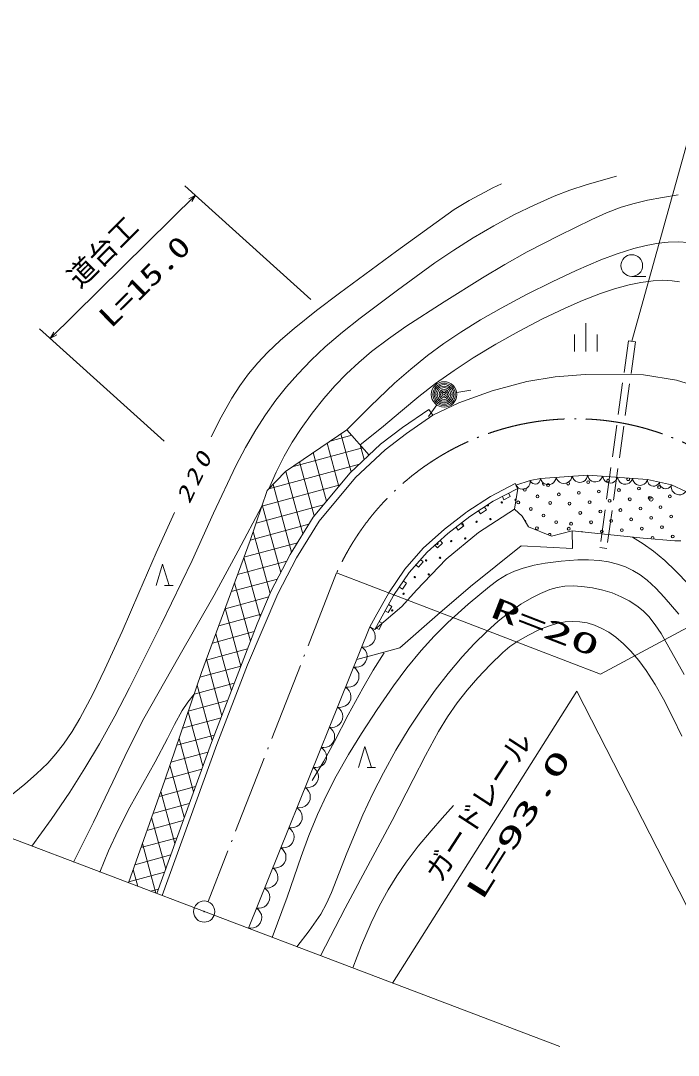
# Model space of a CAD drawing. Units: millimetres, scale not verified, with parts at other scales. Extents: x 57153 to 697153, y 5108 to 365108.
# Drawn here: x 442957 to 489230, y 244475 to 317256 of the extents above; entities that cross this region are included whole.
import ezdxf
from ezdxf.enums import TextEntityAlignment as Align

# ---------------------------------------------------------------- set-up
doc = ezdxf.new("R2010")
doc.units = ezdxf.units.MM
doc.header["$LTSCALE"] = 1000
doc.linetypes.add('USER1', pattern=[7.000001, 5.508197, -0.688525, 0.114754, -0.688525])
doc.linetypes.add('USER3', pattern=[3, 2.25, -0.75])
for name, color, linetype, lineweight in [('S-SUV', 7, 'Continuous', 13), ('S-SUV-HICN', 1, 'Continuous', 13), ('S-SUV-LWCN', 7, 'Continuous', 13), ('S-SUV-ROAD', 7, 'Continuous', 13)]:
    doc.layers.add(name, color=color, linetype=linetype, lineweight=lineweight)
doc.styles.add('ＭＳ ゴシック', font='')
doc.styles.get('ＭＳ ゴシック').set_extended_font_data('MS Gothic')

# ---------------------------------------------------------------- blocks, each defined once
blk = doc.blocks.new('BUHIN7')
at = {"color": 7, "linetype": 'Continuous', "lineweight": 13}
blk.add_lwpolyline([(-285, -706), (-101, -719), (71, -690), (282, -615), (429, -494), (549, -349), (638, -130), (652, 57), (630, 247), (530, 447), (425, 584), (285, 706)], dxfattribs=at)
blk = doc.blocks.new('BUHIN9')
at = {"color": 7, "linetype": 'Continuous', "lineweight": 13}
blk.add_lwpolyline([(-555, -40), (-504, -165), (-430, -268), (-313, -383), (-186, -440), (-52, -472), (120, -460), (247, -409), (365, -333), (464, -203), (520, -91), (555, 40)], dxfattribs=at)
blk = doc.blocks.new('BUHIN10')
at = {"color": 7, "linetype": 'Continuous', "lineweight": 13}
blk.add_lwpolyline([(-525, 40), (-495, -83), (-440, -191), (-346, -314), (-236, -386), (-115, -435), (47, -447), (174, -417), (294, -363), (405, -256), (473, -158), (525, -40)], dxfattribs=at)
blk = doc.blocks.new('BUHIN11')
at = {"color": 7, "linetype": 'Continuous', "lineweight": 13}
blk.add_lwpolyline([(-424, 91), (-413, -13), (-380, -107), (-317, -218), (-235, -289), (-142, -342), (-11, -370), (96, -360), (200, -329), (303, -253), (369, -181), (424, -91)], dxfattribs=at)
blk = doc.blocks.new('BUHIN16')
at = {"color": 7, "linetype": 'Continuous', "lineweight": 13}
blk.add_line((146, -746), (746, -746), dxfattribs=at)
blk.add_lwpolyline([(-458, -746), (0, 750), (458, -746)], dxfattribs=at)
blk = doc.blocks.new('BUHIN17')
at = {"color": 7, "linetype": 'Continuous', "lineweight": 13}
blk.add_line((0, -765), (995, -765), dxfattribs=at)
blk.add_circle((0, 0), 765, dxfattribs=at)
blk = doc.blocks.new('BUHIN18')
at = {"color": 7, "linetype": 'Continuous', "lineweight": 13}
for radius in [896, 792, 688, 580, 477, 351, 243, 140, 27]:
    blk.add_circle((0, 0), radius, dxfattribs=at)
blk = doc.blocks.new('BUHIN19')
at = {"color": 7, "linetype": 'Continuous', "lineweight": 13}
for radius in [746, 22.5]:
    blk.add_circle((0, 0), radius, dxfattribs=at)

msp = doc.modelspace()

# ---------------------------------------------------------------- linework, layer by layer
at = {"layer": 'S-SUV'}
for p, q in [((485966, 294709), (492230, 317256)), ((445034, 294903), (455251, 304980)), ((454508, 305650), (463377, 297653)), ((453046, 287679), (444291, 295573)), ((482717, 295978), (482717, 293978)), ((481917, 295183), (481917, 293983)), ((483517, 295183), (483517, 293983)), ((476124, 291214), (478581, 291867)), ((478581, 291867), (480565, 292206)), ((480565, 292206), (482683, 292363)), ((482683, 292363), (486786, 292341)), ((486786, 292341), (489108, 291980)), ((489108, 291980), (491181, 291304)), ((473635, 291112), (474621, 291276)), ((473780, 290380), (476124, 291214)), ((469819, 288633), (471686, 289911)), ((472228, 290229), (471651, 289412)), ((471686, 289911), (471968, 289499)), ((471968, 289499), (473780, 290380)), ((471968, 289499), (470112, 288227)), ((461594, 285544), (465908, 288479)), ((465908, 288479), (467486, 286681)), ((468274, 287459), (469819, 288633)), ((470112, 288227), (468598, 287077)), ((464515, 287531), (465343, 284496)), ((464723, 287673), (466250, 288089)), ((465484, 288191), (466212, 285520)), ((462061, 285862), (467018, 287214)), ((463546, 286872), (464477, 283460)), ((466147, 285459), (468274, 287459)), ((468598, 287077), (466511, 285115)), ((466845, 287411), (467126, 286379)), ((460419, 284329), (466795, 286068)), ((462577, 286213), (463612, 282418)), ((460304, 284209), (461594, 285544)), ((461609, 285554), (462809, 281153)), ((463542, 282340), (466147, 285459)), ((459928, 283110), (465441, 284613)), ((460712, 284631), (462012, 279862)), ((466511, 285115), (463948, 282047)), ((477752, 284692), (476008, 283787)), ((477807, 284585), (478809, 284899)), ((477934, 284340), (477807, 284585)), ((478809, 284899), (479528, 285051)), ((479528, 285051), (482858, 285293)), ((482858, 285293), (487056, 284970)), ((487056, 284970), (488752, 284607)), ((488752, 284607), (489761, 284143)), ((459103, 280696), (460304, 284209)), ((477934, 284340), (476208, 283445)), ((476208, 283445), (477934, 284340)), ((477934, 284340), (477701, 282888)), ((477701, 282888), (477934, 284340)), ((459519, 281913), (464266, 283208)), ((459956, 283191), (461253, 278434)), ((476008, 283787), (474353, 282702)), ((476208, 283445), (474570, 282371)), ((474570, 282371), (476208, 283445)), ((474329, 282685), (472767, 281482)), ((477701, 282888), (475181, 281244)), ((478250, 282395), (477701, 282888)), ((478699, 281644), (478250, 282395)), ((459110, 280716), (463233, 281841)), ((461919, 279711), (463542, 282340)), ((463948, 282047), (462354, 279464)), ((474570, 282371), (473020, 281177)), ((473020, 281177), (474570, 282371)), ((459317, 281322), (460506, 276963)), ((472767, 281482), (471285, 280158)), ((473020, 281177), (471567, 279879)), ((471567, 279879), (473020, 281177)), ((475181, 281244), (472892, 279384)), ((480316, 280988), (478699, 281644)), ((486754, 280853), (481768, 281358)), ((455679, 271401), (459103, 280696)), ((458666, 279510), (462428, 280536)), ((488994, 280671), (486754, 280853)), ((489398, 280671), (488994, 280671)), ((459806, 275316), (458664, 279504)), ((460589, 277160), (461919, 279711)), ((471285, 280158), (469987, 278680)), ((471567, 279879), (470301, 278437)), ((470301, 278437), (471567, 279879)), ((458222, 278304), (461676, 279246)), ((462354, 279464), (461042, 276946)), ((472892, 279384), (470803, 277196)), ((498357, 279157), (483752, 271282)), ((483752, 271282), (465189, 278406)), ((469987, 278680), (468862, 277019)), ((470301, 278437), (469199, 276811)), ((469199, 276811), (470301, 278437)), ((457777, 277097), (461017, 277981)), ((459126, 273600), (458004, 277713)), ((460406, 276729), (457333, 275891)), ((461042, 276946), (458913, 271935)), ((459601, 274834), (460589, 277160)), ((468862, 277019), (467892, 275291)), ((469199, 276811), (468243, 275107)), ((468243, 275107), (469199, 276811)), ((470803, 277196), (469780, 276045)), ((457344, 275922), (458453, 271854)), ((469780, 276045), (467886, 274430)), ((459885, 275502), (456888, 274685)), ((467892, 275291), (467535, 274614)), ((456379, 266470), (459601, 274834)), ((458976, 253422), (467535, 274614)), ((468243, 275107), (467886, 274430)), ((467886, 274430), (468243, 275107)), ((456444, 273478), (459388, 274281)), ((456684, 274130), (457781, 270109)), ((455999, 272272), (458921, 273069)), ((456024, 272339), (457108, 268363)), ((456024, 272339), (456039, 272283)), ((455565, 271068), (458454, 271856)), ((458913, 271935), (456754, 266330)), ((453099, 263840), (455679, 271401)), ((455157, 269872), (457987, 270644)), ((455374, 270510), (456436, 266618)), ((469124, 249555), (482090, 270087)), ((482090, 270087), (497148, 240615)), ((454749, 268675), (457520, 269431)), ((454736, 268639), (455779, 264817)), ((457053, 268219), (454340, 267479)), ((452534, 255851), (456379, 266470)), ((453932, 266282), (456582, 267005)), ((454098, 266768), (455124, 263005)), ((456754, 266330), (452908, 255709)), ((453524, 265086), (456136, 265798)), ((453116, 263889), (455700, 264594)), ((453460, 264897), (454461, 261226)), ((450532, 256610), (453099, 263840)), ((434065, 262859), (480897, 245088)), ((452690, 262688), (455264, 263390)), ((452816, 263044), (453814, 259386)), ((452263, 261487), (454811, 262181)), ((451837, 260285), (454392, 260982)), ((452167, 261214), (453159, 257577)), ((451410, 259084), (452655, 259423)), ((451517, 259385), (452137, 257111)), ((452655, 259423), (453956, 259778)), ((450984, 257882), (453520, 258574)), ((450557, 256681), (453084, 257370)), ((450868, 257555), (451194, 256359)), ((452137, 257111), (452475, 255873)), ((452099, 256016), (452648, 256166))]:
    msp.add_line(p, q, dxfattribs=at)
at = {"layer": 'S-SUV', "linetype": 'USER3'}
for p, q in [((485721, 294743), (483707, 280195)), ((486211, 294676), (484197, 280127)), ((485721, 294743), (486211, 294676)), ((483707, 280195), (484197, 280127))]:
    msp.add_line(p, q, dxfattribs=at)
at = {"layer": 'S-SUV', "linetype": 'USER1'}
msp.add_line((465189, 278406), (456141, 255284), dxfattribs=at)
at = {"layer": 'S-SUV'}
for points in [[(454794, 304732), (455251, 304980), (454995, 304528)], [(445491, 295152), (445034, 294903), (445290, 295356)], [(477807, 284585), (477881, 284482), (477972, 284403), (478104, 284323), (478233, 284298), (478362, 284297), (478518, 284346), (478624, 284420), (478715, 284515), (478778, 284656), (478805, 284772), (478809, 284899)], [(478809, 284899), (478853, 284822), (478911, 284761), (478998, 284697), (479086, 284670), (479176, 284661), (479288, 284685), (479367, 284730), (479437, 284789), (479490, 284883), (479517, 284962), (479528, 285051)], [(488752, 284607), (488736, 284474), (488751, 284347), (488799, 284191), (488882, 284080), (488983, 283987), (489140, 283915), (489276, 283898), (489414, 283908), (489564, 283974), (489667, 284045), (489761, 284143)], [(476849, 283777), (476964, 283555), (477408, 283786), (477293, 284007)], [(475180, 282771), (475317, 282562), (475735, 282836), (475598, 283045)], [(473597, 281622), (473750, 281423), (474146, 281729), (473993, 281927)], [(472107, 280361), (472274, 280175), (472647, 280508), (472480, 280694)], [(470769, 278970), (470957, 278805), (471287, 279181), (471099, 279346)], [(469610, 277417), (469817, 277277), (470097, 277691), (469890, 277831)], [(468599, 275741), (468817, 275619), (469061, 276055), (468843, 276177)], [(467948, 274547), (468169, 274430), (468402, 274873), (468181, 274989)]]:
    msp.add_lwpolyline(points, dxfattribs=at)
for centre, radius in [((480063, 284589), 99.5), ((481474, 284691), 99.5), ((482884, 284794), 99.5), ((484295, 284896), 99.5), ((478434, 284258), 99.5), ((479321, 283795), 99.5), ((480820, 283935), 99.5), ((482230, 284037), 99.5), ((483641, 284140), 99.5), ((485051, 284242), 99.5), ((486462, 284345), 99.5), ((487872, 284448), 99.5), ((488629, 283794), 99.5), ((476805, 283365), 49.7), ((477971, 283371), 99.5), ((480207, 283332), 99.5), ((481576, 283281), 99.5), ((482987, 283383), 99.5), ((484397, 283486), 99.5), ((485808, 283589), 99.5), ((487218, 283691), 99.5), ((487310, 283612), 149), ((487975, 283037), 99.5), ((478858, 282908), 99.5), ((479744, 282446), 99.5), ((482333, 282627), 99.5), ((483743, 282729), 99.5), ((485154, 282832), 99.5), ((486564, 282935), 99.5), ((488731, 282383), 99.5), ((474048, 281817), 49.7), ((475030, 282006), 49.7), ((476012, 282194), 49.7), ((480631, 281983), 99.5), ((481679, 281870), 99.5), ((483089, 281973), 99.5), ((484500, 282075), 99.5), ((485910, 282178), 99.5), ((487321, 282281), 99.5), ((488077, 281627), 99.5), ((479281, 281559), 99.5), ((481517, 281520), 99.5), ((483846, 281319), 99.5), ((485256, 281422), 99.5), ((486667, 281524), 99.5), ((488834, 280973), 99.5), ((473255, 280646), 49.7), ((474237, 280835), 49.7), ((472462, 279475), 49.7), ((471480, 279286), 49.7), ((470687, 278115), 49.7), ((471669, 278304), 49.7), ((469894, 276945), 49.7), ((469100, 275774), 49.7)]:
    msp.add_circle(centre, radius, dxfattribs=at)
at = {"layer": 'S-SUV', "linetype": 'USER1'}
msp.add_arc((481952, 270878), 18375, 26.77614, 155.81625, dxfattribs=at)
at = {"layer": 'S-SUV'}
for centre, radius, start, end in [((479783, 284681), 99.5, 136.6365, 285.8415), ((485705, 284999), 99.5, 126.62275, 44.57912), ((475823, 283176), 49.7, 197.28783, 49.21058), ((477787, 283554), 49.7, 56.80868, 284.94391), ((476994, 282383), 49.7, 80.22938, 166.00008), ((478395, 282022), 99.5, 343.15804, 78.51279), ((480168, 281096), 99.5, 311.08784, 184.76475), ((482435, 281216), 99.5, 49.36917, 120.35109), ((487423, 280870), 99.5, 342.6511, 187.06917), ((472273, 280457), 49.7, 170.046, 93.5257)]:
    msp.add_arc(centre, radius, start, end, dxfattribs=at)
at = {"layer": 'S-SUV-HICN'}
for points in [[(456354, 287989), (457062, 289358), (457825, 290701), (458385, 291575), (458998, 292421), (459634, 293184), (460316, 293910), (461230, 294778), (462195, 295612), (463776, 296873), (465394, 298086), (469406, 301034), (473455, 303972), (474516, 304610), (475608, 305195), (476188, 305490), (476780, 305786)], [(439658, 260737), (441469, 262113), (443249, 263541), (444079, 264266), (444865, 265034), (445441, 265680), (445978, 266372), (446570, 267250), (447120, 268172), (448028, 269887), (448884, 271631), (450108, 274299), (451279, 276997), (452501, 279831), (453773, 282651)], [(466317, 250620), (466940, 252219), (467618, 253796), (468186, 254966), (468808, 256109), (469416, 257107), (470075, 258071), (470929, 259191), (471831, 260275), (472611, 261164), (473401, 262046)]]:
    msp.add_lwpolyline(points, dxfattribs=at)
at = {"layer": 'S-SUV-LWCN'}
for points in [[(443746, 259186), (445100, 261065), (446411, 262988), (447478, 264666), (448498, 266384), (449575, 268336), (450603, 270325), (452830, 274791), (455021, 279283), (456532, 282624), (458100, 285950), (458773, 287224), (459504, 288478), (460181, 289529), (460913, 290554), (461660, 291492), (462460, 292400), (463401, 293370), (464392, 294305), (465597, 295343), (466847, 296340), (469460, 298300), (472108, 300211), (473433, 301121), (474800, 301987), (476242, 302827), (477714, 303615), (479089, 304289), (480498, 304913), (481608, 305342), (482735, 305713), (483800, 306020), (484872, 306309)], [(460419, 284329), (460927, 285489), (461493, 286631), (462068, 287613), (462695, 288564), (463467, 289636), (464293, 290678), (465070, 291566), (465891, 292413), (466751, 293220), (467650, 293981), (468836, 294877), (470067, 295732), (472747, 297481), (475456, 299177), (477016, 300108), (478605, 300986), (480855, 302156), (483140, 303275), (484165, 303730), (485209, 304128), (486123, 304404), (487054, 304622), (488126, 304822), (489215, 304998)], [(465908, 288479), (467566, 290135), (469271, 291752), (470405, 292750), (471578, 293701), (472727, 294548), (473920, 295353), (475320, 296223), (476759, 297045), (478537, 297996), (480344, 298894), (482048, 299688), (483776, 300426), (484927, 300859), (486109, 301238), (486961, 301453), (487834, 301611), (488520, 301681), (489220, 301692), (489940, 301643)], [(466845, 287411), (468352, 288608), (469831, 289860), (470961, 290815), (472134, 291729), (473448, 292656), (474796, 293534), (476395, 294498), (478033, 295416), (479636, 296250), (481274, 297033), (482499, 297572), (483745, 298054), (484748, 298393), (485765, 298672), (486604, 298844), (487471, 298959), (488135, 298993), (488796, 298966), (489318, 298891)], [(446679, 258073), (448087, 260883), (449443, 263723), (450502, 265952), (451619, 268162), (454074, 272505), (456559, 276843), (458265, 279965), (459928, 283110)], [(486000, 280929), (486758, 280463), (487479, 279947), (488273, 279278), (489037, 278556), (489966, 277606), (490850, 276617), (491585, 275698), (492279, 274735), (493033, 273582), (493737, 272396), (494447, 271087), (495107, 269742), (496968, 265391), (498891, 261049), (499874, 258995), (500914, 256959), (503323, 252597), (505707, 248206), (506337, 247013), (506970, 245809)], [(460644, 252773), (461697, 255606), (462696, 258466), (463241, 259948), (463845, 261417), (464474, 262777), (465158, 264111), (466020, 265630), (466935, 267119), (468034, 268810), (469186, 270474), (470134, 271722), (471137, 272940), (472044, 273954), (473001, 274933), (474445, 276215), (475941, 277462), (476520, 277889), (477130, 278264), (477706, 278536), (478309, 278753), (479077, 278957), (479852, 279102), (480998, 279244), (482149, 279326), (482907, 279337), (483676, 279287), (484320, 279190), (484960, 279031), (485506, 278834), (486039, 278577), (486552, 278263), (487029, 277900), (487646, 277330), (488229, 276709), (489269, 275499)], [(462398, 252107), (463256, 253235), (464068, 254404), (464469, 255149), (464821, 255933), (465898, 258684), (467025, 261401), (467728, 262882), (468489, 264345), (469363, 265931), (470288, 267486), (471172, 268831), (472112, 270151), (473038, 271343), (474018, 272505), (474860, 273412), (475752, 274284), (476565, 275010), (477424, 275695), (478152, 276203), (478917, 276662), (479537, 276973), (480189, 277233), (480707, 277381), (481246, 277471), (481842, 277498), (482452, 277465), (483190, 277361), (483914, 277199), (484571, 276997), (485218, 276734), (485780, 276442), (486315, 276095), (486751, 275735), (487147, 275332), (487603, 274767), (488016, 274159), (489648, 271266)], [(464056, 251478), (465781, 254831), (467563, 258163), (469100, 261001), (470584, 263866), (471443, 265569), (472356, 267246), (472989, 268276), (473673, 269274), (474375, 270169), (475130, 271035), (475980, 271943), (476871, 272807), (477385, 273235), (477933, 273614), (478677, 274040), (479465, 274420), (480096, 274675), (480744, 274872), (481257, 274965), (481788, 274998), (482310, 274972), (482824, 274887), (483323, 274738), (483811, 274530), (484338, 274233), (484836, 273883), (485380, 273422), (485889, 272910), (486454, 272243), (486966, 271546), (487593, 270565), (488176, 269538), (488847, 268249), (489471, 266919)], [(463477, 263802), (464284, 265156), (465039, 266539), (466003, 268433), (467022, 270302), (467760, 271561), (468543, 272799)], [(448530, 257370), (449146, 258853), (449822, 260323), (450645, 261936), (451525, 263528), (452430, 265126), (453283, 266756), (453769, 267755), (454311, 268730), (454713, 269309), (455157, 269872)]]:
    msp.add_lwpolyline(points, dxfattribs=at)
at = {"layer": 'S-SUV-ROAD'}
for p, q in [((477934, 284340), (477752, 284692)), ((478809, 284899), (477807, 284585)), ((479528, 285051), (478809, 284899)), ((477701, 282888), (477934, 284340)), ((475181, 281244), (477701, 282888)), ((477701, 282888), (478250, 282395)), ((478250, 282395), (478699, 281644)), ((472892, 279384), (475181, 281244)), ((478699, 281644), (480316, 280988)), ((480316, 280988), (481768, 281358)), ((481768, 281358), (481774, 280133)), ((478182, 280317), (474597, 277454)), ((481774, 280133), (478182, 280317)), ((470803, 277196), (472892, 279384)), ((474597, 277454), (472295, 275463)), ((469780, 276045), (470803, 277196)), ((469780, 276045), (467886, 274430)), ((472295, 275463), (469628, 273141)), ((467886, 274430), (467535, 274614)), ((467535, 274614), (467886, 274430)), ((469628, 273141), (466605, 272311))]:
    msp.add_line(p, q, dxfattribs=at)

# ---------------------------------------------------------------- block references
at = {"layer": 'S-SUV'}
for name, p in [('BUHIN17', (485954, 300028)), ('BUHIN18', (472747, 290964)), ('BUHIN9', (480083, 285091)), ('BUHIN9', (481193, 285172)), ('BUHIN9', (482303, 285253)), ('BUHIN10', (483383, 285253)), ('BUHIN10', (484433, 285172)), ('BUHIN10', (485482, 285091)), ('BUHIN10', (486532, 285011)), ('BUHIN11', (487480, 284880)), ('BUHIN11', (488328, 284698)), ('BUHIN16', (452936, 278275)), ('BUHIN7', (467250, 273908)), ('BUHIN7', (466679, 272495)), ('BUHIN7', (466109, 271082)), ('BUHIN7', (465538, 269669)), ('BUHIN7', (464968, 268256)), ('BUHIN7', (464397, 266844)), ('BUHIN7', (463826, 265431)), ('BUHIN16', (467179, 265456)), ('BUHIN7', (463256, 264018)), ('BUHIN7', (462685, 262605)), ('BUHIN7', (462114, 261192)), ('BUHIN7', (461544, 259779)), ('BUHIN7', (460973, 258367)), ('BUHIN7', (460403, 256954)), ('BUHIN7', (459832, 255541)), ('BUHIN19', (455868, 254586)), ('BUHIN7', (459261, 254128))]:
    msp.add_blockref(name, p, dxfattribs=at)

# ---------------------------------------------------------------- texts
at = {"layer": 'S-SUV', "style": 'ＭＳ ゴシック'}
for s, rotation, p in [('道台工', 44.7, (447416, 298059)), ('ガードレール', 57, (472880, 256316))]:
    msp.add_text(s, height=1466, rotation=rotation, dxfattribs=at).set_placement(p, align=Align.BOTTOM_LEFT)
for s, rotation, width, p in [('L=15.0', 44.7, 1.35, (449619, 295248)), ('R=20', 338.8, 2, (475734, 274946)), ('L=93.0', 57.9, 2, (475774, 255024))]:
    msp.add_text(s, height=1466, rotation=rotation, dxfattribs=dict(at, width=width)).set_placement(p, align=Align.BOTTOM_LEFT)
at = {"layer": 'S-SUV', "insert": (454846, 283208), "char_height": 1100, "attachment_point": 7, "rotation": 64.2, "style": 'ＭＳ ゴシック'}
msp.add_mtext('\\T1.33;\\W1.35;\\Q15;220', dxfattribs=at)

doc.saveas('drawing.dxf')
